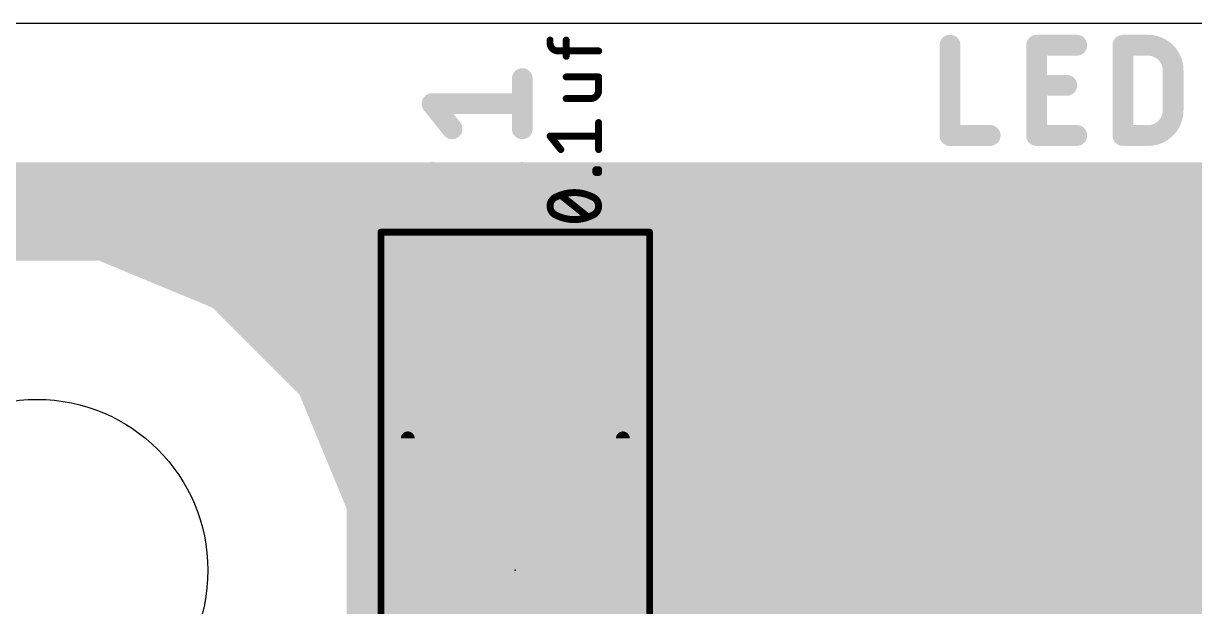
# Model space of a CAD drawing. Extents: x 0 to 29, y 0 to 29.2.
# Drawn here: x 15.4 to 23.97, y 24.73 to 29 of the extents above; entities that cross this region are included whole.
import ezdxf

# ---------------------------------------------------------------- set-up
doc = ezdxf.new("R2010")
doc.units = 0
for name, color, linetype in [('1', 12, 'CONTINUOUS'), ('16', 132, 'CONTINUOUS'), ('18', 110, 'CONTINUOUS'), ('20', 31, 'CONTINUOUS'), ('21', 253, 'CONTINUOUS'), ('23', 53, 'CONTINUOUS'), ('25', 253, 'CONTINUOUS'), ('27', 253, 'CONTINUOUS'), ('39', 12, 'CONTINUOUS'), ('51', 253, 'CONTINUOUS')]:
    doc.layers.add(name, color=color, linetype=linetype)

# ---------------------------------------------------------------- blocks, each defined once
blk = doc.blocks.new('RECT')
blk.add_solid([(-0.5, -0.5), (0.5, -0.5), (-0.5, 0.5), (0.5, 0.5)])
blk = doc.blocks.new('ROUNDV')
at = {"const_width": 0.5}
blk.add_lwpolyline([(0, -0.25, 1), (0, 0.25, 1), (0, -0.25)], format="xyb", dxfattribs=at)

msp = doc.modelspace()

# ---------------------------------------------------------------- linework, layer by layer
at = {"layer": '1', "const_width": 0.1524}
for points in [[(1.0922, 27.9078), (27.9078, 27.9078)], [(1.0922, 27.8892), (27.9078, 27.8892)], [(11.8136, 27.7368), (27.9078, 27.7368)], [(20.6825, 27.6177), (20.6073, 27.5742)], [(20.7665, 27.6402), (20.6825, 27.6177)], [(21.4838, 27.6402), (20.7665, 27.6402)], [(21.4838, 26.9362), (21.4838, 27.6402)], [(22.3535, 27.6402), (21.6362, 27.6402)], [(21.6362, 27.6402), (21.6362, 26.9362)], [(22.4375, 27.6177), (22.3535, 27.6402)], [(22.5127, 27.5742), (22.4375, 27.6177)], [(11.9537, 27.5844), (20.6249, 27.5844)], [(18.0565, 27.5302), (17.9725, 27.5077)], [(18.9238, 27.5302), (18.0565, 27.5302)], [(18.9238, 26.4762), (18.9238, 27.5302)], [(19.9435, 27.5302), (19.0762, 27.5302)], [(19.0762, 27.5302), (19.0762, 26.4762)], [(20.0275, 27.5077), (19.9435, 27.5302)], [(20.6073, 27.5742), (20.5458, 27.5127)], [(21.4838, 27.5844), (21.6362, 27.5844)], [(22.4951, 27.5844), (27.9078, 27.5844)], [(22.5742, 27.5127), (22.5127, 27.5742)], [(17.8972, 27.4642), (17.8358, 27.4027)], [(17.9725, 27.5077), (17.8972, 27.4642)], [(20.1027, 27.4642), (20.0275, 27.5077)], [(20.1642, 27.4027), (20.1027, 27.4642)], [(20.5023, 27.4375), (20.4798, 27.3535)], [(20.5458, 27.5127), (20.5023, 27.4375)], [(22.6177, 27.4375), (22.5742, 27.5127)], [(22.6402, 27.3535), (22.6177, 27.4375)], [(11.9802, 27.432), (17.865, 27.432)], [(17.9832, 27.432), (14.478, 27.432)], [(17.8358, 27.4027), (17.7923, 27.3275)], [(18.8976, 26.5176), (17.9832, 27.432)], [(18.9238, 27.432), (19.0762, 27.432)], [(20.135, 27.432), (20.5008, 27.432)], [(20.2077, 27.3275), (20.1642, 27.4027)], [(20.4798, 27.3535), (20.4798, 26.9362)], [(21.4838, 27.432), (21.6362, 27.432)], [(22.6192, 27.432), (25.5087, 27.432)], [(22.6402, 26.9362), (22.6402, 27.3535)], [(15.9659, 27.3422), (15.0341, 27.3422)], [(16.8267, 26.9856), (15.9659, 27.3422)], [(16.117, 27.2796), (17.7795, 27.2796)], [(17.7923, 27.3275), (17.7698, 27.2435)], [(18.9238, 27.2796), (19.0762, 27.2796)], [(20.2302, 27.2435), (20.2077, 27.3275)], [(20.2205, 27.2796), (20.4798, 27.2796)], [(21.4838, 27.2796), (21.6362, 27.2796)], [(22.6402, 27.2796), (24.7451, 27.2796)], [(17.7698, 27.2435), (17.7698, 26.4762)], [(20.2302, 26.4762), (20.2302, 27.2435)], [(16.4849, 27.1272), (17.7698, 27.1272)], [(18.9238, 27.1272), (19.0762, 27.1272)], [(20.2302, 27.1272), (20.4798, 27.1272)], [(21.4838, 27.1272), (21.6362, 27.1272)], [(22.6402, 27.1272), (24.5927, 27.1272)], [(17.3438, 26.4686), (16.8267, 26.9856)], [(16.8376, 26.9748), (17.7698, 26.9748)], [(18.9238, 26.9748), (19.0762, 26.9748)], [(20.2302, 26.9748), (20.4798, 26.9748)], [(20.4798, 26.9362), (21.4838, 26.9362)], [(21.4838, 26.9748), (21.6362, 26.9748)], [(21.6362, 26.9362), (21.4838, 26.9362)], [(21.4838, 26.9362), (21.4838, 26.7838)], [(21.6362, 26.7838), (21.6362, 26.9362)], [(21.6362, 26.9362), (22.6402, 26.9362)], [(22.6402, 26.9748), (24.5392, 26.9748)], [(21.4884, 26.8224), (21.56, 26.86)], [(21.6408, 26.8224), (21.56, 26.86)], [(16.99, 26.8224), (17.7698, 26.8224)], [(18.9238, 26.8224), (19.0762, 26.8224)], [(19.05, 26.5176), (19.3548, 26.8224)], [(19.3548, 26.8224), (21.4884, 26.8224)], [(20.2302, 26.8224), (21.4838, 26.8224)], [(21.4838, 26.7838), (20.4798, 26.7838)], [(20.4798, 26.7838), (20.4798, 26.4686)], [(21.6362, 26.8224), (24.5392, 26.8224)], [(22.6402, 26.7838), (21.6362, 26.7838)], [(21.6408, 26.8224), (22.86, 26.8224)], [(22.6402, 26.4686), (22.6402, 26.7838)], [(17.1424, 26.67), (17.7698, 26.67)], [(18.9238, 26.67), (19.0762, 26.67)], [(20.2302, 26.67), (20.4798, 26.67)], [(22.6402, 26.67), (24.5392, 26.67)], [(17.2948, 26.5176), (17.7698, 26.5176)], [(18.8976, 26.5176), (19, 26.4)], [(18.9238, 26.5176), (19.0762, 26.5176)], [(19.05, 26.5176), (19, 26.4)], [(20.2302, 26.5176), (20.4798, 26.5176)], [(22.6402, 26.5176), (24.5927, 26.5176)], [(18.9238, 26.4686), (17.3438, 26.4686)], [(17.7698, 26.4762), (18.9238, 26.4762)], [(19.0762, 26.4762), (18.9238, 26.4762)], [(18.9238, 26.4762), (18.9238, 26.4686)], [(19.0762, 26.4686), (19.0762, 26.4762)], [(19.0762, 26.4762), (20.2302, 26.4762)], [(20.4798, 26.4686), (19.0762, 26.4686)], [(24.6417, 26.4686), (22.6402, 26.4686)], [(18.9238, 25.2698), (18.9238, 25.9114)], [(18.9238, 25.9114), (19.0762, 25.9114)], [(18.9238, 25.908), (19.0762, 25.908)], [(19.0762, 25.9114), (19.0762, 25.2698)], [(20.2302, 25.5565), (20.2302, 25.9114)], [(20.2302, 25.9114), (26.9114, 25.9114)], [(20.2302, 25.908), (26.9114, 25.908)], [(18.9238, 25.7556), (19.0762, 25.7556)], [(20.2302, 25.7556), (26.9114, 25.7556)], [(18.9238, 25.6032), (19.0762, 25.6032)], [(20.2077, 25.4725), (20.2302, 25.5565)], [(20.2302, 25.6032), (26.9114, 25.6032)], [(20.1642, 25.3972), (20.2077, 25.4725)], [(17.8422, 24.5341), (17.8422, 25.3908)], [(17.8422, 25.3908), (17.8972, 25.3358)], [(18.9238, 25.4508), (19.0762, 25.4508)], [(20.1027, 25.3358), (20.1642, 25.3972)], [(20.1951, 25.4508), (26.9114, 25.4508)], [(17.8422, 25.2984), (17.962, 25.2984)], [(17.8972, 25.3358), (17.9725, 25.2923)], [(18.9238, 25.2984), (19.0762, 25.2984)], [(20.0275, 25.2923), (20.1027, 25.3358)], [(20.038, 25.2984), (26.9114, 25.2984)], [(17.9725, 25.2923), (18.0565, 25.2698)], [(18.0565, 25.2698), (18.9238, 25.2698)], [(19.0762, 25.2698), (19.9435, 25.2698)], [(19.9435, 25.2698), (20.0275, 25.2923)], [(17.8422, 25.146), (26.9114, 25.146)], [(17.8422, 24.9936), (26.9114, 24.9936)], [(17.8422, 24.8412), (26.9114, 24.8412)], [(17.8422, 24.6888), (26.9114, 24.6888)]]:
    msp.add_lwpolyline(points, dxfattribs=at)
at = {"layer": '1', "const_width": 0.0762}
for points in [[(20.6727, 27.6545, 1), (20.6924, 27.5809)], [(20.7016, 27.5847, 1), (20.6635, 27.6507)], [(20.7665, 27.6783, 1), (20.7665, 27.6021)], [(20.7764, 27.6034, 1), (20.7567, 27.677)], [(21.5219, 27.6402, 1), (21.4457, 27.6402)], [(21.4838, 27.6021, 1), (21.4838, 27.6783)], [(21.6362, 27.6783, 1), (21.6362, 27.6021)], [(21.6743, 27.6402, 1), (21.5981, 27.6402)], [(22.3633, 27.677, 1), (22.3436, 27.6034)], [(22.3535, 27.6021, 1), (22.3535, 27.6783)], [(22.4565, 27.6507, 1), (22.4184, 27.5847)], [(22.4276, 27.5809, 1), (22.4473, 27.6545)], [(18.0565, 27.5683, 1), (18.0565, 27.4921)], [(18.0664, 27.4934, 1), (18.0467, 27.567)], [(18.9619, 27.5302, 1), (18.8857, 27.5302)], [(18.9238, 27.4921, 1), (18.9238, 27.5683)], [(19.0762, 27.5683, 1), (19.0762, 27.4921)], [(19.1143, 27.5302, 1), (19.0381, 27.5302)], [(19.9533, 27.567, 1), (19.9336, 27.4934)], [(19.9435, 27.4921, 1), (19.9435, 27.5683)], [(20.5882, 27.6072, 1), (20.6263, 27.5412)], [(20.6342, 27.5473, 1), (20.5803, 27.6012)], [(20.6249, 27.5463, 1), (20.6249, 27.6225)], [(21.4838, 27.6225, 1), (21.4838, 27.5463)], [(21.6362, 27.5463, 1), (21.6362, 27.6225)], [(22.4951, 27.6225, 1), (22.4951, 27.5463)], [(22.5397, 27.6012, 1), (22.4858, 27.5473)], [(22.4937, 27.5412, 1), (22.5318, 27.6072)], [(17.8782, 27.4972, 1), (17.9163, 27.4312)], [(17.9242, 27.4373, 1), (17.8703, 27.4912)], [(17.9627, 27.5445, 1), (17.9824, 27.4709)], [(17.9916, 27.4747, 1), (17.9535, 27.5407)], [(20.0465, 27.5407, 1), (20.0084, 27.4747)], [(20.0176, 27.4709, 1), (20.0373, 27.5445)], [(20.1297, 27.4912, 1), (20.0758, 27.4373)], [(20.0837, 27.4312, 1), (20.1218, 27.4972)], [(20.5391, 27.4276, 1), (20.4655, 27.4473)], [(20.5188, 27.5397, 1), (20.5727, 27.4858)], [(20.5788, 27.4937, 1), (20.5128, 27.5318)], [(22.6072, 27.5318, 1), (22.5412, 27.4937)], [(22.5473, 27.4858, 1), (22.6012, 27.5397)], [(22.6545, 27.4473, 1), (22.5809, 27.4276)], [(17.8088, 27.4297, 1), (17.8627, 27.3758)], [(17.8688, 27.3837, 1), (17.8028, 27.4218)], [(17.865, 27.3939, 1), (17.865, 27.4701)], [(18.0101, 27.4589, 1), (17.9563, 27.4051)], [(17.9832, 27.3939, 1), (17.9832, 27.4701)], [(18.9238, 27.4701, 1), (18.9238, 27.3939)], [(19.0762, 27.3939, 1), (19.0762, 27.4701)], [(20.135, 27.4701, 1), (20.135, 27.3939)], [(20.1972, 27.4218, 1), (20.1312, 27.3837)], [(20.1373, 27.3758, 1), (20.1912, 27.4297)], [(20.5179, 27.3535, 1), (20.4417, 27.3535)], [(20.4693, 27.4565, 1), (20.5353, 27.4184)], [(20.5008, 27.3939, 1), (20.5008, 27.4701)], [(21.4838, 27.4701, 1), (21.4838, 27.3939)], [(21.6362, 27.3939, 1), (21.6362, 27.4701)], [(22.6192, 27.4701, 1), (22.6192, 27.3939)], [(22.5847, 27.4184, 1), (22.6507, 27.4565)], [(22.6783, 27.3535, 1), (22.6021, 27.3535)], [(15.9805, 27.3774, 1), (15.9513, 27.307)], [(15.9659, 27.3041, 1), (15.9659, 27.3803)], [(16.117, 27.3177, 1), (16.117, 27.2415)], [(17.7593, 27.3465, 1), (17.8253, 27.3084)], [(17.8291, 27.3176, 1), (17.7555, 27.3373)], [(17.7795, 27.2415, 1), (17.7795, 27.3177)], [(18.9238, 27.3177, 1), (18.9238, 27.2415)], [(19.0762, 27.2415, 1), (19.0762, 27.3177)], [(20.2445, 27.3373, 1), (20.1709, 27.3176)], [(20.1747, 27.3084, 1), (20.2407, 27.3465)], [(20.2205, 27.3177, 1), (20.2205, 27.2415)], [(20.443, 27.3633, 1), (20.5166, 27.3436)], [(20.4798, 27.2415, 1), (20.4798, 27.3177)], [(21.4838, 27.3177, 1), (21.4838, 27.2415)], [(21.6362, 27.2415, 1), (21.6362, 27.3177)], [(22.6402, 27.3177, 1), (22.6402, 27.2415)], [(22.6034, 27.3436, 1), (22.677, 27.3633)], [(17.8079, 27.2435, 1), (17.7317, 27.2435)], [(17.733, 27.2533, 1), (17.8066, 27.2336)], [(20.2683, 27.2435, 1), (20.1921, 27.2435)], [(20.1934, 27.2336, 1), (20.267, 27.2533)], [(16.4849, 27.1653, 1), (16.4849, 27.0891)], [(17.7698, 27.0891, 1), (17.7698, 27.1653)], [(18.9238, 27.1653, 1), (18.9238, 27.0891)], [(19.0762, 27.0891, 1), (19.0762, 27.1653)], [(20.2302, 27.1653, 1), (20.2302, 27.0891)], [(20.4798, 27.0891, 1), (20.4798, 27.1653)], [(21.4838, 27.1653, 1), (21.4838, 27.0891)], [(21.6362, 27.0891, 1), (21.6362, 27.1653)], [(22.6402, 27.1653, 1), (22.6402, 27.0891)], [(16.8537, 27.0126, 1), (16.7998, 26.9587)], [(16.8376, 27.0129, 1), (16.8376, 26.9367)], [(16.8122, 26.9504, 1), (16.8413, 27.0208)], [(17.7698, 26.9367, 1), (17.7698, 27.0129)], [(18.9238, 27.0129, 1), (18.9238, 26.9367)], [(19.0762, 26.9367, 1), (19.0762, 27.0129)], [(20.2302, 27.0129, 1), (20.2302, 26.9367)], [(20.4798, 26.9743, 1), (20.4798, 26.8981)], [(20.4798, 26.9367, 1), (20.4798, 27.0129)], [(21.4838, 27.0129, 1), (21.4838, 26.9367)], [(21.4838, 26.9743, 1), (21.4838, 26.8981)], [(21.5219, 26.9362, 1), (21.4457, 26.9362)], [(21.4838, 26.8981, 1), (21.4838, 26.9743)], [(21.6743, 26.9362, 1), (21.5981, 26.9362)], [(21.6362, 26.9743, 1), (21.6362, 26.8981)], [(21.6362, 26.9367, 1), (21.6362, 27.0129)], [(21.6362, 26.8981, 1), (21.6362, 26.9743)], [(22.6402, 27.0129, 1), (22.6402, 26.9367)], [(22.6402, 26.8981, 1), (22.6402, 26.9743)], [(20.4417, 26.9362, 1), (20.5179, 26.9362)], [(21.4457, 26.9362, 1), (21.5219, 26.9362)], [(21.5761, 26.8945, 1), (21.5439, 26.8255)], [(21.5777, 26.8263, 1), (21.5423, 26.8937)], [(21.5981, 26.9362, 1), (21.6743, 26.9362)], [(22.6021, 26.9362, 1), (22.6783, 26.9362)], [(16.99, 26.8605, 1), (16.99, 26.7843)], [(17.7698, 26.7843, 1), (17.7698, 26.8605)], [(18.9238, 26.8605, 1), (18.9238, 26.7843)], [(19.0762, 26.7843, 1), (19.0762, 26.8605)], [(19.3548, 26.8605, 1), (19.3548, 26.7843)], [(19.3817, 26.7955, 1), (19.3279, 26.8493)], [(20.2302, 26.8605, 1), (20.2302, 26.7843)], [(20.4798, 26.8219, 1), (20.4798, 26.7457)], [(20.5179, 26.7838, 1), (20.4417, 26.7838)], [(21.4707, 26.8561, 1), (21.5061, 26.7887)], [(21.4838, 26.7843, 1), (21.4838, 26.8605)], [(21.4838, 26.7457, 1), (21.4838, 26.8219)], [(21.4884, 26.7843, 1), (21.4884, 26.8605)], [(21.6362, 26.8605, 1), (21.6362, 26.7843)], [(21.6362, 26.8219, 1), (21.6362, 26.7457)], [(21.6408, 26.8605, 1), (21.6408, 26.7843)], [(21.6247, 26.7879, 1), (21.6569, 26.8569)], [(22.6783, 26.7838, 1), (22.6021, 26.7838)], [(22.6402, 26.7457, 1), (22.6402, 26.8219)], [(22.86, 26.7843, 1), (22.86, 26.8605)], [(17.1424, 26.7081, 1), (17.1424, 26.6319)], [(17.7698, 26.6319, 1), (17.7698, 26.7081)], [(18.9238, 26.7081, 1), (18.9238, 26.6319)], [(19.0762, 26.6319, 1), (19.0762, 26.7081)], [(20.2302, 26.7081, 1), (20.2302, 26.6319)], [(20.4798, 26.6319, 1), (20.4798, 26.7081)], [(21.4457, 26.7838, 1), (21.5219, 26.7838)], [(21.5981, 26.7838, 1), (21.6743, 26.7838)], [(22.6402, 26.7081, 1), (22.6402, 26.6319)], [(17.2948, 26.5557, 1), (17.2948, 26.4795)], [(17.7698, 26.4795, 1), (17.7698, 26.5557)], [(18.9263, 26.5426, 1), (18.8689, 26.4926)], [(18.8707, 26.4907, 1), (18.9245, 26.5445)], [(18.9238, 26.5557, 1), (18.9238, 26.4795)], [(19.0231, 26.5445, 1), (19.0769, 26.4907)], [(19.0851, 26.5027, 1), (19.0149, 26.5325)], [(19.0762, 26.4795, 1), (19.0762, 26.5557)], [(20.2302, 26.5557, 1), (20.2302, 26.4795)], [(20.4798, 26.4795, 1), (20.4798, 26.5557)], [(22.6402, 26.5557, 1), (22.6402, 26.4795)], [(17.3438, 26.5067, 1), (17.3438, 26.4305)], [(17.3168, 26.4417, 1), (17.3707, 26.4955)], [(17.7698, 26.5143, 1), (17.7698, 26.4381)], [(17.7317, 26.4762, 1), (17.8079, 26.4762)], [(18.9238, 26.5143, 1), (18.9238, 26.4381)], [(18.9619, 26.4762, 1), (18.8857, 26.4762)], [(18.8857, 26.4762, 1), (18.9619, 26.4762)], [(18.8857, 26.4686, 1), (18.9619, 26.4686)], [(18.9238, 26.4381, 1), (18.9238, 26.5143)], [(18.9238, 26.4305, 1), (18.9238, 26.5067)], [(19.1143, 26.4762, 1), (19.0381, 26.4762)], [(19.0762, 26.5143, 1), (19.0762, 26.4381)], [(19.0762, 26.5067, 1), (19.0762, 26.4305)], [(19.0381, 26.4762, 1), (19.1143, 26.4762)], [(19.0381, 26.4686, 1), (19.1143, 26.4686)], [(19.0762, 26.4381, 1), (19.0762, 26.5143)], [(20.1921, 26.4762, 1), (20.2683, 26.4762)], [(20.2302, 26.4381, 1), (20.2302, 26.5143)], [(20.4417, 26.4686, 1), (20.5179, 26.4686)], [(20.4798, 26.4305, 1), (20.4798, 26.5067)], [(22.6402, 26.5067, 1), (22.6402, 26.4305)], [(22.6021, 26.4686, 1), (22.6783, 26.4686)], [(18.9649, 26.4149, 1), (19.0351, 26.3851)], [(18.9713, 26.375, 1), (19.0287, 26.425)], [(18.9619, 25.9114, 1), (18.8857, 25.9114)], [(18.9238, 25.9495, 1), (18.9238, 25.8733)], [(18.9238, 25.9461, 1), (18.9238, 25.8699)], [(19.1143, 25.9114, 1), (19.0381, 25.9114)], [(19.0762, 25.8733, 1), (19.0762, 25.9495)], [(19.0762, 25.8699, 1), (19.0762, 25.9461)], [(20.2683, 25.9114, 1), (20.1921, 25.9114)], [(20.2302, 25.9495, 1), (20.2302, 25.8733)], [(20.2302, 25.9461, 1), (20.2302, 25.8699)], [(18.9238, 25.7937, 1), (18.9238, 25.7175)], [(19.0762, 25.7175, 1), (19.0762, 25.7937)], [(20.2302, 25.7937, 1), (20.2302, 25.7175)], [(18.9238, 25.6413, 1), (18.9238, 25.5651)], [(19.0762, 25.5651, 1), (19.0762, 25.6413)], [(20.2302, 25.6413, 1), (20.2302, 25.5651)], [(20.267, 25.5467, 1), (20.1934, 25.5664)], [(20.2407, 25.4535, 1), (20.1747, 25.4916)], [(20.1921, 25.5565, 1), (20.2683, 25.5565)], [(17.8803, 25.3908, 1), (17.8041, 25.3908)], [(17.8691, 25.4178, 1), (17.8153, 25.3639)], [(18.9238, 25.4889, 1), (18.9238, 25.4127)], [(19.0762, 25.4127, 1), (19.0762, 25.4889)], [(20.1912, 25.3703, 1), (20.1373, 25.4242)], [(20.1951, 25.4889, 1), (20.1951, 25.4127)], [(20.1709, 25.4824, 1), (20.2445, 25.4627)], [(17.8422, 25.3365, 1), (17.8422, 25.2603)], [(17.9163, 25.3688, 1), (17.8782, 25.3028)], [(17.8703, 25.3088, 1), (17.9242, 25.3627)], [(17.962, 25.2603, 1), (17.962, 25.3365)], [(18.9238, 25.3365, 1), (18.9238, 25.2603)], [(19.0762, 25.2603, 1), (19.0762, 25.3365)], [(20.038, 25.3365, 1), (20.038, 25.2603)], [(20.0758, 25.3627, 1), (20.1297, 25.3088)], [(20.1218, 25.3028, 1), (20.0837, 25.3688)], [(20.1312, 25.4163, 1), (20.1972, 25.3782)], [(17.9824, 25.3291, 1), (17.9627, 25.2555)], [(17.9535, 25.2593, 1), (17.9916, 25.3253)], [(18.0565, 25.3079, 1), (18.0565, 25.2317)], [(18.0467, 25.233, 1), (18.0664, 25.3066)], [(18.8857, 25.2698, 1), (18.9619, 25.2698)], [(18.9238, 25.2317, 1), (18.9238, 25.3079)], [(19.0762, 25.3079, 1), (19.0762, 25.2317)], [(19.0381, 25.2698, 1), (19.1143, 25.2698)], [(19.9336, 25.3066, 1), (19.9533, 25.233)], [(19.9435, 25.2317, 1), (19.9435, 25.3079)], [(20.0084, 25.3253, 1), (20.0465, 25.2593)], [(20.0373, 25.2555, 1), (20.0176, 25.3291)], [(17.8422, 25.1841, 1), (17.8422, 25.1079)], [(17.8422, 25.0317, 1), (17.8422, 24.9555)], [(17.8422, 24.8793, 1), (17.8422, 24.8031)], [(17.8422, 24.7269, 1), (17.8422, 24.6507)]]:
    msp.add_lwpolyline(points, format="xyb", dxfattribs=at)
at = {"layer": '16', "const_width": 0.1524}
for points in [[(1.0922, 27.9078), (27.9078, 27.9078)], [(1.0922, 27.8892), (27.9078, 27.8892)], [(1.0922, 27.7368), (27.9078, 27.7368)], [(1.0922, 27.5844), (27.9078, 27.5844)], [(1.0922, 27.432), (27.9078, 27.432)], [(15.9659, 27.3422), (15.0341, 27.3422)], [(16.8267, 26.9856), (15.9659, 27.3422)], [(16.117, 27.2796), (24.7451, 27.2796)], [(16.4849, 27.1272), (24.5927, 27.1272)], [(17.4856, 26.3267), (16.8267, 26.9856)], [(16.8376, 26.9748), (24.5392, 26.9748)], [(16.99, 26.8224), (24.5392, 26.8224)], [(22.86, 26.8224), (22.5552, 26.5176)], [(17.1424, 26.67), (24.5392, 26.67)], [(17.2948, 26.5176), (24.5927, 26.5176)], [(22.5552, 26.5176), (22.5552, 23.3172)], [(17.4472, 26.3652), (24.7451, 26.3652)], [(17.8422, 25.4659), (17.4856, 26.3267)], [(17.5328, 26.2128), (24.8412, 26.2128)], [(17.5959, 26.0604), (24.8412, 26.0604)], [(17.6591, 25.908), (24.8412, 25.908)], [(17.7222, 25.7556), (24.8412, 25.7556)], [(17.7853, 25.6032), (24.8412, 25.6032)], [(17.8422, 24.5341), (17.8422, 25.4659)], [(17.8422, 25.4508), (24.8412, 25.4508)], [(17.8422, 25.2984), (24.8412, 25.2984)], [(17.8422, 25.146), (24.8412, 25.146)], [(17.8422, 24.9936), (24.8412, 24.9936)], [(17.8422, 24.8412), (24.8412, 24.8412)], [(17.8422, 24.6888), (24.8412, 24.6888)]]:
    msp.add_lwpolyline(points, dxfattribs=at)
at = {"layer": '16', "const_width": 0.0762}
for points in [[(15.9805, 27.3774, 1), (15.9513, 27.307)], [(15.9659, 27.3041, 1), (15.9659, 27.3803)], [(16.117, 27.3177, 1), (16.117, 27.2415)], [(16.4849, 27.1653, 1), (16.4849, 27.0891)], [(16.8537, 27.0126, 1), (16.7998, 26.9587)], [(16.8376, 27.0129, 1), (16.8376, 26.9367)], [(16.8122, 26.9504, 1), (16.8413, 27.0208)], [(16.99, 26.8605, 1), (16.99, 26.7843)], [(22.8869, 26.7955, 1), (22.8331, 26.8493)], [(17.1424, 26.7081, 1), (17.1424, 26.6319)], [(17.2948, 26.5557, 1), (17.2948, 26.4795)], [(22.5933, 26.5176, 1), (22.5171, 26.5176)], [(22.5283, 26.5445, 1), (22.5821, 26.4907)], [(17.4472, 26.4033, 1), (17.4472, 26.3271)], [(17.5208, 26.3413, 1), (17.4504, 26.3122)], [(17.4587, 26.2998, 1), (17.5126, 26.3537)], [(17.5328, 26.2509, 1), (17.5328, 26.1747)], [(17.5959, 26.0985, 1), (17.5959, 26.0223)], [(17.6591, 25.9461, 1), (17.6591, 25.8699)], [(17.7222, 25.7937, 1), (17.7222, 25.7175)], [(17.7853, 25.6413, 1), (17.7853, 25.5651)], [(17.8803, 25.4659, 1), (17.8041, 25.4659)], [(17.8422, 25.4889, 1), (17.8422, 25.4127)], [(17.807, 25.4513, 1), (17.8774, 25.4805)], [(17.8422, 25.3365, 1), (17.8422, 25.2603)], [(17.8422, 25.1841, 1), (17.8422, 25.1079)], [(17.8422, 25.0317, 1), (17.8422, 24.9555)], [(17.8422, 24.8793, 1), (17.8422, 24.8031)], [(17.8422, 24.7269, 1), (17.8422, 24.6507)]]:
    msp.add_lwpolyline(points, format="xyb", dxfattribs=at)
at = {"layer": '20'}
msp.add_line((29, 29), (0, 29), dxfattribs=at)
msp.add_circle((15.5, 25), 1.25, dxfattribs=at)
at = {"layer": '21'}
for points, const_width in [([(21.305, 27.9468, 1), (21.305, 27.8833)], 0.0635), ([(21.3367, 27.915, 1), (21.2733, 27.915)], 0.0635), ([(21.31, 27.9417, 1), (21.31, 27.8783)], 0.0635), ([(21.3418, 27.91, 1), (21.2783, 27.91)], 0.0635), ([(22.5895, 27.8925, 1), (22.5445, 27.9375)], 0.0635), ([(22.567, 27.8833, 1), (22.567, 27.9468)], 0.0635), ([(21.305, 27.8448, 1), (21.305, 27.7813)], 0.0635), ([(22.465, 27.7813, 1), (22.465, 27.8448)], 0.0635), ([(21.5418, 27.71, 1), (21.4783, 27.71)], 0.0635), ([(21.51, 27.7417, 1), (21.51, 27.6783)], 0.0635), ([(22.41, 27.7417, 1), (22.41, 27.6783)], 0.0635), ([(22.4325, 27.6875, 1), (22.3875, 27.7325)], 0.0635), ([(22.41, 27.6783, 1), (22.41, 27.7417)], 0.0635), ([(21.305, 27.7177, 1), (21.305, 27.6543)], 0.0635), ([(22.338, 27.6543, 1), (22.338, 27.7177)], 0.0635), ([(21.305, 27.5907, 1), (21.305, 27.5273)], 0.0635), ([(22.211, 27.5273, 1), (22.211, 27.5907)], 0.0635), ([(18.0508, 27.4, 1), (17.9492, 27.4)], 0.1016), ([(18, 27.4508, 1), (18, 27.3492)], 0.1016), ([(20.0508, 27.4, 1), (19.9492, 27.4)], 0.1016), ([(20, 27.3492, 1), (20, 27.4508)], 0.1016), ([(21.305, 27.4638, 1), (21.305, 27.4003)], 0.0635), ([(22.084, 27.4003, 1), (22.084, 27.4638)], 0.0635), ([(21.305, 27.3367, 1), (21.305, 27.2733)], 0.0635), ([(21.957, 27.2733, 1), (21.957, 27.3367)], 0.0635), ([(21.305, 27.2097, 1), (21.305, 27.1463)], 0.0635), ([(21.83, 27.1463, 1), (21.83, 27.2097)], 0.0635), ([(21.305, 27.0828, 1), (21.305, 27.0193)], 0.0635), ([(21.703, 27.0193, 1), (21.703, 27.0828)], 0.0635), ([(21.305, 26.9558, 1), (21.305, 26.8923)], 0.0635), ([(21.576, 26.8923, 1), (21.576, 26.9558)], 0.0635), ([(24.01, 23.4895, 1), (24.01, 26.9305, 1), (24.01, 23.4895)], 0.127), ([(21.305, 26.8287, 1), (21.305, 26.7653)], 0.0635), ([(21.2783, 26.81, 1), (21.3418, 26.81)], 0.0635), ([(21.449, 26.7653, 1), (21.449, 26.8287)], 0.0635), ([(21.4875, 26.8325, 1), (21.5325, 26.7875)], 0.0635), ([(21.5418, 26.81, 1), (21.4783, 26.81)], 0.0635), ([(21.4783, 26.81, 1), (21.5418, 26.81)], 0.0635), ([(21.305, 26.7658, 1), (21.305, 26.7023)], 0.0635), ([(21.2733, 26.734, 1), (21.3367, 26.734)], 0.0635), ([(21.3635, 26.7565, 1), (21.4085, 26.7115)], 0.0635), ([(21.386, 26.7023, 1), (21.386, 26.7658)], 0.0635)]:
    msp.add_lwpolyline(points, format="xyb", dxfattribs=dict(at, const_width=const_width))
for points, const_width in [([(21.305, 27.915), (21.305, 26.734)], 0.127), ([(22.567, 27.915), (21.305, 27.915)], 0.127), ([(21.31, 26.81), (21.31, 27.91)], 0.127), ([(21.31, 27.91), (26.71, 27.91)], 0.127), ([(21.386, 26.734), (22.567, 27.915)], 0.127), ([(21.305, 27.813), (22.465, 27.813)], 0.127), ([(21.51, 26.81), (21.51, 27.71)], 0.127), ([(21.51, 27.71), (22.41, 27.71)], 0.127), ([(21.51, 26.81), (22.41, 27.71)], 0.127), ([(22.41, 27.71), (26.51, 27.71)], 0.127), ([(21.305, 27.686), (22.338, 27.686)], 0.127), ([(21.305, 27.559), (22.211, 27.559)], 0.127), ([(18, 22.6), (18, 27.4)], 0.2032), ([(18, 27.4), (20, 27.4)], 0.2032), ([(20, 27.4), (20, 22.6)], 0.2032), ([(21.305, 27.432), (22.084, 27.432)], 0.127), ([(21.305, 27.305), (21.957, 27.305)], 0.127), ([(21.305, 27.178), (21.83, 27.178)], 0.127), ([(21.305, 27.051), (21.703, 27.051)], 0.127), ([(21.305, 26.924), (21.576, 26.924)], 0.127), ([(21.305, 26.797), (21.449, 26.797)], 0.127), ([(21.51, 22.71), (21.51, 26.81)], 0.127), ([(21.305, 26.734), (21.386, 26.734)], 0.127)]:
    msp.add_lwpolyline(points, dxfattribs=dict(at, const_width=const_width))
at = {"layer": '23'}
msp.add_point((19, 25), dxfattribs=at)
at = {"layer": '25', "const_width": 0.1524}
for points in [[(22.1812, 28.8406), (22.1812, 28.1802)], [(22.8152, 28.1802), (22.8152, 28.8406)], [(22.8152, 28.8406), (23.1087, 28.8406)], [(23.4467, 28.1802), (23.4467, 28.8406)], [(23.4467, 28.8406), (23.6302, 28.8406)], [(23.8136, 28.6572), (23.8136, 28.3636)], [(19.0508, 28.2294), (19.0508, 28.5962)], [(22.8152, 28.5471), (23.0353, 28.5471)], [(18.5372, 28.2294), (18.3904, 28.4128)], [(18.3904, 28.4128), (19.0508, 28.4128)], [(22.1812, 28.1802), (22.4747, 28.1802)], [(23.1087, 28.1802), (22.8152, 28.1802)], [(23.6302, 28.1802), (23.4467, 28.1802)], [(18.3904, 27.763), (18.3904, 27.9097)], [(19.0508, 27.9097), (19.0508, 27.763)], [(18.904, 27.6162), (18.5372, 27.6162)]]:
    msp.add_lwpolyline(points, dxfattribs=at)
at = {"layer": '25'}
for points, const_width in [([(22.2193, 28.8406, 1), (22.1431, 28.8406)], 0.0762), ([(22.8533, 28.8406, 1), (22.7771, 28.8406)], 0.0762), ([(22.8152, 28.8787, 1), (22.8152, 28.8025)], 0.0762), ([(23.1087, 28.8025, 1), (23.1087, 28.8787)], 0.0762), ([(23.4848, 28.8406, 1), (23.4086, 28.8406)], 0.0762), ([(23.4467, 28.8787, 1), (23.4467, 28.8025)], 0.0762), ([(23.8136, 28.6572, 0.4142), (23.6302, 28.8406)], 0.1524), ([(23.6302, 28.8787, 1), (23.6302, 28.8025)], 0.0762), ([(23.6302, 28.8025, 1), (23.6302, 28.8787)], 0.0762), ([(23.8517, 28.6572, 1), (23.7755, 28.6572)], 0.0762), ([(19.0889, 28.5962, 1), (19.0127, 28.5962)], 0.0762), ([(23.7755, 28.6572, 1), (23.8517, 28.6572)], 0.0762), ([(22.8152, 28.5852, 1), (22.8152, 28.509)], 0.0762), ([(23.0353, 28.509, 1), (23.0353, 28.5852)], 0.0762), ([(18.4202, 28.4366, 1), (18.3606, 28.389)], 0.0762), ([(18.3904, 28.4509, 1), (18.3904, 28.3747)], 0.0762), ([(19.0508, 28.3747, 1), (19.0508, 28.4509)], 0.0762), ([(23.6302, 28.1802, 0.4142), (23.8136, 28.3636)], 0.1524), ([(23.8517, 28.3636, 1), (23.7755, 28.3636)], 0.0762), ([(23.7755, 28.3636, 1), (23.8517, 28.3636)], 0.0762), ([(18.5074, 28.2055, 1), (18.5669, 28.2532)], 0.0762), ([(19.0127, 28.2294, 1), (19.0889, 28.2294)], 0.0762), ([(22.1812, 28.2183, 1), (22.1812, 28.1421)], 0.0762), ([(22.1431, 28.1802, 1), (22.2193, 28.1802)], 0.0762), ([(22.4747, 28.1421, 1), (22.4747, 28.2183)], 0.0762), ([(22.8152, 28.2183, 1), (22.8152, 28.1421)], 0.0762), ([(22.7771, 28.1802, 1), (22.8533, 28.1802)], 0.0762), ([(23.1087, 28.1421, 1), (23.1087, 28.2183)], 0.0762), ([(23.4467, 28.2183, 1), (23.4467, 28.1421)], 0.0762), ([(23.4086, 28.1802, 1), (23.4848, 28.1802)], 0.0762), ([(23.6302, 28.2183, 1), (23.6302, 28.1421)], 0.0762), ([(23.6302, 28.1421, 1), (23.6302, 28.2183)], 0.0762), ([(18.4285, 27.9097, 1), (18.3523, 27.9097)], 0.0762), ([(19.0889, 27.9097, 1), (19.0127, 27.9097)], 0.0762), ([(18.3904, 27.763, 0.4142), (18.5372, 27.6162)], 0.1524), ([(18.4285, 27.763, 1), (18.3523, 27.763)], 0.0762), ([(18.3523, 27.763, 1), (18.4285, 27.763)], 0.0762), ([(18.904, 27.6162, 0.4142), (19.0508, 27.763)], 0.1524), ([(19.0889, 27.763, 1), (19.0127, 27.763)], 0.0762), ([(19.0127, 27.763, 1), (19.0889, 27.763)], 0.0762), ([(18.5372, 27.6543, 1), (18.5372, 27.5781)], 0.0762), ([(18.5372, 27.5781, 1), (18.5372, 27.6543)], 0.0762), ([(18.904, 27.6543, 1), (18.904, 27.5781)], 0.0762), ([(18.904, 27.5781, 1), (18.904, 27.6543)], 0.0762)]:
    msp.add_lwpolyline(points, format="xyb", dxfattribs=dict(at, const_width=const_width))
at = {"layer": '27', "const_width": 0.0508}
for points in [[(19.254, 28.8581), (19.254, 28.8778)], [(19.3725, 28.7593), (19.3725, 28.8778)], [(19.6096, 28.7988), (19.3133, 28.7988)], [(19.6096, 28.6088), (19.3725, 28.6088)], [(19.6096, 28.51), (19.6096, 28.6088)], [(19.3725, 28.4508), (19.5503, 28.4508)], [(19.6096, 28.0775), (19.6096, 28.275)], [(19.333, 28.0775), (19.254, 28.1762)], [(19.254, 28.1762), (19.6096, 28.1762)], [(19.5898, 27.9103), (19.5898, 27.9301)], [(19.5898, 27.9301), (19.6096, 27.9301)], [(19.6096, 27.9301), (19.6096, 27.9103)], [(19.6096, 27.9103), (19.5898, 27.9103)], [(19.5306, 27.5852), (19.333, 27.7432)]]:
    msp.add_lwpolyline(points, dxfattribs=at)
at = {"layer": '27'}
for points, const_width in [([(19.2667, 28.8778, 1), (19.2413, 28.8778)], 0.0254), ([(19.254, 28.8581, 0.4142), (19.3133, 28.7988)], 0.0508), ([(19.2667, 28.8581, 1), (19.2413, 28.8581)], 0.0254), ([(19.3852, 28.8778, 1), (19.3598, 28.8778)], 0.0254), ([(19.2413, 28.8581, 1), (19.2667, 28.8581)], 0.0254), ([(19.3133, 28.8115, 1), (19.3133, 28.7861)], 0.0254), ([(19.3133, 28.7861, 1), (19.3133, 28.8115)], 0.0254), ([(19.6096, 28.7861, 1), (19.6096, 28.8115)], 0.0254), ([(19.3598, 28.7593, 1), (19.3852, 28.7593)], 0.0254), ([(19.3725, 28.6215, 1), (19.3725, 28.5961)], 0.0254), ([(19.6223, 28.6088, 1), (19.5969, 28.6088)], 0.0254), ([(19.6096, 28.5961, 1), (19.6096, 28.6215)], 0.0254), ([(19.3725, 28.4635, 1), (19.3725, 28.4381)], 0.0254), ([(19.5503, 28.4508, 0.4142), (19.6096, 28.51)], 0.0508), ([(19.5503, 28.4635, 1), (19.5503, 28.4381)], 0.0254), ([(19.5503, 28.4381, 1), (19.5503, 28.4635)], 0.0254), ([(19.6223, 28.51, 1), (19.5969, 28.51)], 0.0254), ([(19.5969, 28.51, 1), (19.6223, 28.51)], 0.0254), ([(19.6223, 28.275, 1), (19.5969, 28.275)], 0.0254), ([(19.2639, 28.1842, 1), (19.2441, 28.1683)], 0.0254), ([(19.254, 28.1889, 1), (19.254, 28.1635)], 0.0254), ([(19.6096, 28.1635, 1), (19.6096, 28.1889)], 0.0254), ([(19.3231, 28.0695, 1), (19.3429, 28.0854)], 0.0254), ([(19.5969, 28.0775, 1), (19.6223, 28.0775)], 0.0254), ([(19.6025, 27.9301, 1), (19.5771, 27.9301)], 0.0254), ([(19.5898, 27.9428, 1), (19.5898, 27.9174)], 0.0254), ([(19.6223, 27.9301, 1), (19.5969, 27.9301)], 0.0254), ([(19.6096, 27.9174, 1), (19.6096, 27.9428)], 0.0254), ([(19.5898, 27.923, 1), (19.5898, 27.8976)], 0.0254), ([(19.5771, 27.9103, 1), (19.6025, 27.9103)], 0.0254), ([(19.5969, 27.9103, 1), (19.6223, 27.9103)], 0.0254), ([(19.6096, 27.8976, 1), (19.6096, 27.923)], 0.0254), ([(19.4318, 27.763, 0.1139), (19.3034, 27.7333)], 0.0508), ([(19.341, 27.7531, 1), (19.3251, 27.7333)], 0.0254), ([(19.5602, 27.7333, 0.1139), (19.4318, 27.763)], 0.0508), ([(19.4318, 27.7757, 1), (19.4318, 27.7503)], 0.0254), ([(19.4318, 27.7503, 1), (19.4318, 27.7757)], 0.0254), ([(19.3034, 27.7333, 0.3205), (19.254, 27.6642)], 0.0508), ([(19.254, 27.6642, 0.3205), (19.3034, 27.595)], 0.0508), ([(19.2667, 27.6642, 1), (19.2413, 27.6642)], 0.0254), ([(19.2978, 27.7447, 1), (19.309, 27.7219)], 0.0254), ([(19.3075, 27.7213, 1), (19.2993, 27.7453)], 0.0254), ([(19.6096, 27.6642, 0.3205), (19.5602, 27.7333)], 0.0508), ([(19.5643, 27.7453, 1), (19.5561, 27.7213)], 0.0254), ([(19.5602, 27.595, 0.3205), (19.6096, 27.6642)], 0.0508), ([(19.5546, 27.7219, 1), (19.5658, 27.7447)], 0.0254), ([(19.6223, 27.6642, 1), (19.5969, 27.6642)], 0.0254), ([(19.2413, 27.6642, 1), (19.2667, 27.6642)], 0.0254), ([(19.3034, 27.595, 0.1139), (19.4318, 27.5654)], 0.0508), ([(19.309, 27.6064, 1), (19.2978, 27.5836)], 0.0254), ([(19.2993, 27.583, 1), (19.3075, 27.607)], 0.0254), ([(19.4318, 27.5654, 0.1139), (19.5602, 27.595)], 0.0508), ([(19.5226, 27.5752, 1), (19.5385, 27.5951)], 0.0254), ([(19.5561, 27.607, 1), (19.5643, 27.583)], 0.0254), ([(19.5658, 27.5836, 1), (19.5546, 27.6064)], 0.0254), ([(19.5969, 27.6642, 1), (19.6223, 27.6642)], 0.0254), ([(19.4318, 27.5781, 1), (19.4318, 27.5527)], 0.0254), ([(19.4318, 27.5527, 1), (19.4318, 27.5781)], 0.0254)]:
    msp.add_lwpolyline(points, format="xyb", dxfattribs=dict(at, const_width=const_width))
at = {"layer": '39', "const_width": 0.0508}
for points in [[(18.017, 22.527), (18.017, 27.473)], [(18.017, 27.473), (19.983, 27.473)], [(19.983, 27.473), (19.983, 22.527)]]:
    msp.add_lwpolyline(points, dxfattribs=at)
at = {"layer": '39', "const_width": 0.0254}
for points in [[(18.0297, 27.473, 1), (18.0043, 27.473)], [(18.017, 27.4857, 1), (18.017, 27.4603)], [(19.9957, 27.473, 1), (19.9703, 27.473)], [(19.983, 27.4603, 1), (19.983, 27.4857)]]:
    msp.add_lwpolyline(points, format="xyb", dxfattribs=at)
at = {"layer": '51', "const_width": 0.1016}
for points in [[(18.213, 24.035), (18.213, 25.965)], [(19.787, 24.035), (19.787, 25.965)]]:
    msp.add_lwpolyline(points, dxfattribs=at)
at = {"layer": '51', "const_width": 0.0508}
for points in [[(18.2384, 25.965, 1), (18.1876, 25.965)], [(19.8124, 25.965, 1), (19.7616, 25.965)]]:
    msp.add_lwpolyline(points, format="xyb", dxfattribs=at)

# ---------------------------------------------------------------- block references
at = {"layer": '1'}
for p, xscale, yscale, rotation in [((21.56, 26.86), 1.5, 0.9, 180), ((19, 26.4), 1.6, 1.8, 90)]:
    msp.add_blockref('RECT', p, dxfattribs=dict(at, xscale=xscale, yscale=yscale, rotation=rotation))
at = {"layer": '18', "xscale": 0.7564, "yscale": 0.7564}
msp.add_blockref('ROUNDV', (22.86, 26.8224), dxfattribs=at)
msp.add_blockref('ROUNDV', (22.86, 26.8224), dxfattribs=at)
at = {"layer": '51', "xscale": 0.7501, "yscale": 1.7, "rotation": 90}
msp.add_blockref('RECT', (18.9991, 26.3268), dxfattribs=at)

doc.saveas('drawing.dxf')
